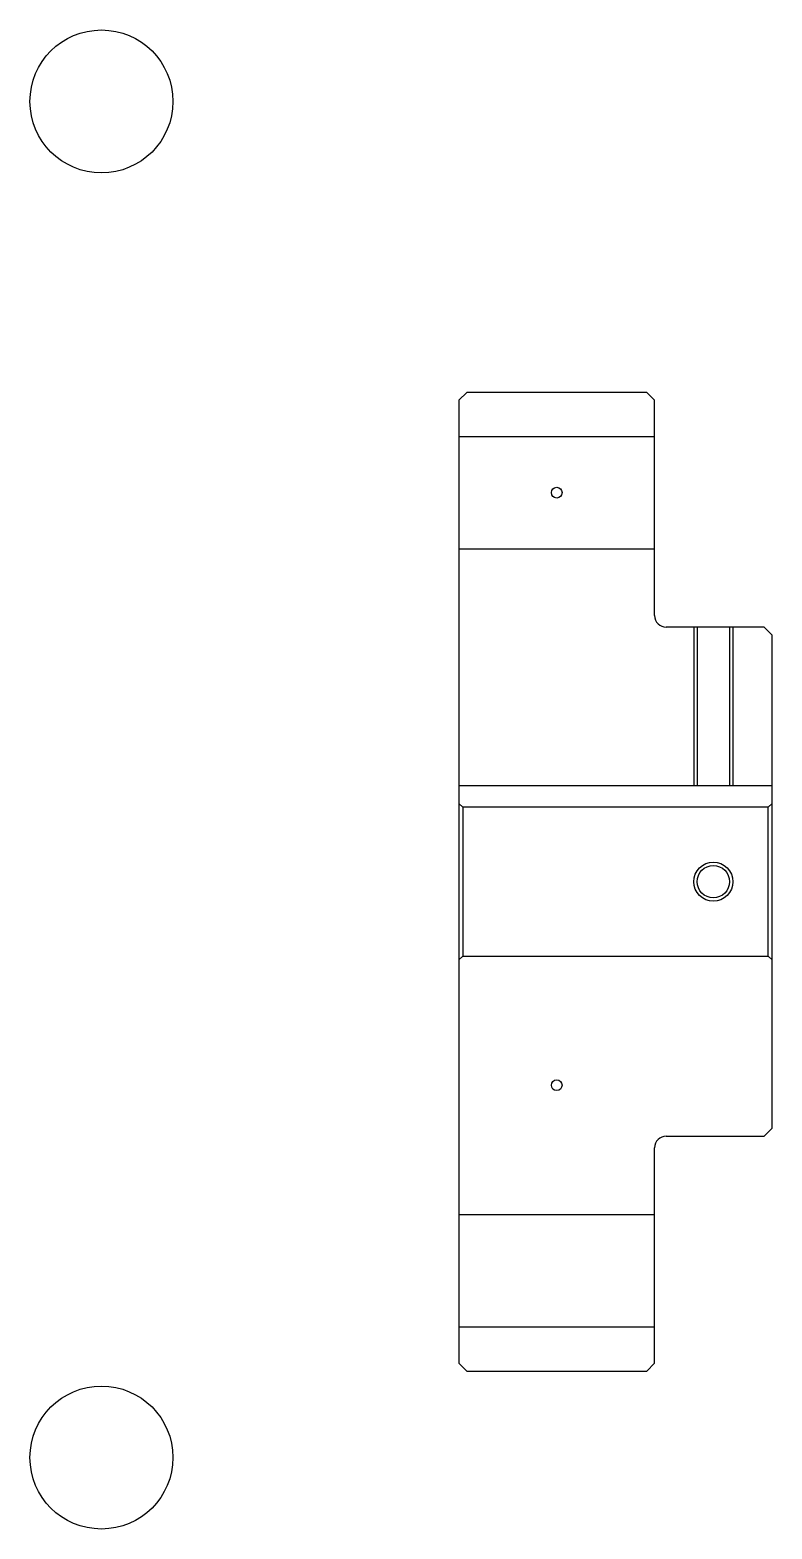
# Model space of a CAD drawing. Header units: metres. Extents: x 130 to 468, y 103 to 295.
# Drawn here: x 130.1 to 224.9, y 103.3 to 294.8 of the extents above.
import ezdxf

# ---------------------------------------------------------------- set-up
doc = ezdxf.new("R2010")
doc.units = ezdxf.units.M

msp = doc.modelspace()

# ---------------------------------------------------------------- linework, layer by layer
at = {"color": 4}
for p, q in [((184.891312, 242.907608), (209.891312, 242.907608)), ((184.891312, 228.532608), (209.891312, 228.532608)), ((184.891312, 198.332611), (224.891312, 198.332611)), ((185.391312, 195.532608), (185.391312, 176.532608)), ((224.391312, 195.532608), (224.891312, 196.032608)), ((224.391312, 176.532608), (224.891312, 176.032608)), ((184.891312, 143.532608), (209.891312, 143.532608)), ((184.891312, 129.157608), (209.891312, 129.157608))]:
    msp.add_line(p, q, dxfattribs=at)
for points in [[(209.891312, 220.032608), (209.891312, 247.532608), (208.891312, 248.532608), (185.891312, 248.532608), (184.891312, 247.532608), (184.891312, 176.032608)], [(211.391312, 153.532608), (223.891312, 153.532608), (224.891312, 154.532608), (224.891312, 217.532608), (223.891312, 218.532608), (211.391312, 218.532608)], [(214.891312, 218.532608), (214.891312, 198.332611)], [(215.326309, 218.532608), (215.326309, 198.332611)], [(219.456314, 218.532608), (219.456314, 198.332611)], [(219.891312, 218.532608), (219.891312, 198.332611)], [(184.891312, 176.032608), (185.391312, 176.532608), (224.391312, 176.532608), (224.391312, 195.532608), (185.391312, 195.532608), (184.891312, 196.032608)], [(184.891312, 176.032608), (184.891312, 124.532608), (185.891312, 123.532608), (208.891312, 123.532608), (209.891312, 124.532608), (209.891312, 152.032608)]]:
    msp.add_lwpolyline(points, dxfattribs=at)
at = {"color": 5}
for centre, radius in [((139.239136, 285.684784), 9.130435), ((197.391312, 235.720108), 0.684783), ((197.391312, 160.032608), 0.684783), ((139.239136, 112.480431), 9.130435)]:
    msp.add_circle(centre, radius, dxfattribs=at)
at = {"color": 7}
msp.add_circle((217.391312, 186.032608), 2.5, dxfattribs=at)
at = {"color": 4}
msp.add_circle((217.391312, 186.032608), 2.065, dxfattribs=at)
for centre, start, end in [((211.391312, 220.032608), 180, 270), ((211.391312, 152.032608), 90, 180)]:
    msp.add_arc(centre, 1.5, start, end, dxfattribs=at)

doc.saveas('drawing.dxf')
